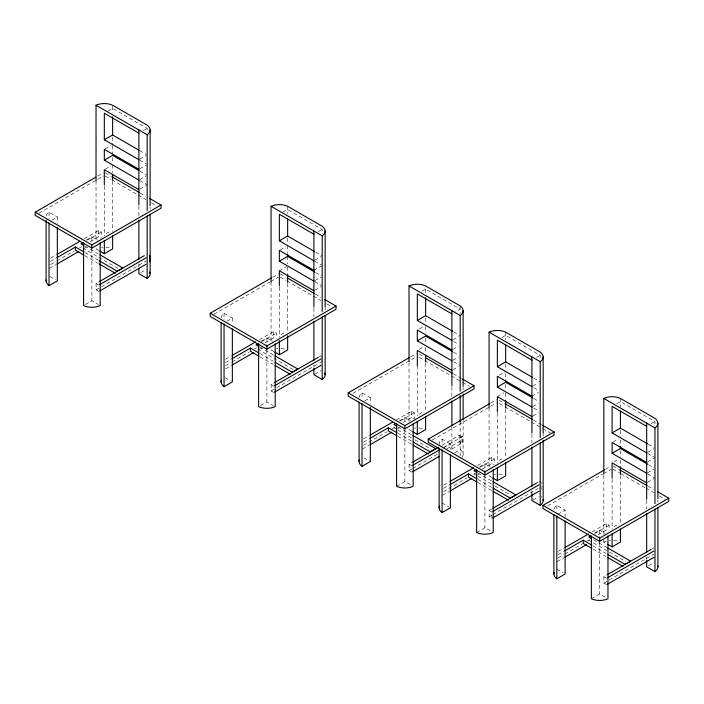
<?xml version="1.0" encoding="UTF-8"?>
<svg xmlns="http://www.w3.org/2000/svg" width="704" height="704" viewBox="0 0 704 704"><rect width="100%" height="100%" fill="white"/><g stroke="black" fill="none" stroke-linecap="round" stroke-linejoin="round"><path stroke-width="0.53" stroke-dasharray="3.52 2.64" d="M108.011 111.091L112.622 108.434L147.18 128.392L147.18 131.569M105.248 148.808L110.774 145.614M143.493 130.522L147.18 128.392M105.248 169.171L110.774 165.977M97.698 176.114L103.382 172.841M38.984 213.206L96.747 179.854M97.698 179.309L103.382 176.026M139.806 159.183L146.265 155.452M139.806 168.758L146.265 165.035M51.788 220.185L57.323 216.99L57.323 223.485M139.806 179.546L146.265 175.824M139.806 189.13L146.265 185.398M50.512 258.218L56.162 254.954M84.436 238.638L98.569 230.472L101.332 232.074L101.332 237.389M86.354 240.134L91.881 236.94L97.416 240.134M50.433 261.457L55.986 258.254M87.437 240.09L101.332 232.074M50.512 264.607L56.162 261.342M57.103 260.797L74.07 251.002M79.719 247.738L81.602 246.655M90.086 241.754L98.569 236.861L101.332 238.454M106.137 233.508L108.9 231.906M49.5 268.382L56.1 264.572M84.374 248.248L86.258 247.157M98.859 291.491L96.096 289.89L96.096 283.51L98.842 281.917M96.096 289.89L146.133 260.999M85.43 304.524L91.881 300.802L98.331 304.524M140.73 272.598L146.265 269.403M283.034 212.142L287.646 209.484L322.203 229.442L322.203 233.684M280.271 249.85L285.798 246.664M318.525 231.563L322.203 229.442M279.347 270.75L286.722 266.499M272.721 277.165L278.406 273.882M214.016 314.257L269.878 281.996M270.829 281.45L278.406 277.077M314.838 260.234L321.288 256.502M313.914 270.336L321.288 266.086M226.811 321.226L232.346 318.041L232.346 323.453M314.838 280.597L321.288 276.874M314.838 290.18L321.288 286.449M225.535 359.269L231.185 356.004M259.459 339.68L273.592 331.522L276.355 333.115L276.355 338.439M261.378 341.185L266.904 337.99L272.439 341.185M225.456 362.507L231.009 359.304M261.536 341.678L276.355 333.115M225.535 365.658L231.185 362.393M232.126 361.847L249.093 352.053M254.742 348.788L256.634 347.706M265.109 342.804L273.592 337.911L275.44 338.976M283.923 332.957L281.16 334.558L281.16 336.679M225.474 368.887L231.123 365.622M259.398 349.298L262.222 347.662M421.934 291.271L425.621 289.142L460.178 309.1L455.576 311.758M273.882 392.542L271.119 390.94L271.119 384.56L273.874 382.967M319.29 356.743L321.165 355.661L321.165 357.79M271.119 390.94L275.845 388.212M276.786 387.675L321.165 362.05L321.165 358.855M260.454 405.574L266.904 401.843L273.354 405.574M314.838 374.176L321.288 370.454M419.17 328.979L423.773 326.322M419.17 349.351L423.773 346.685M410.696 356.822L416.372 353.549M352.933 393.369L416.372 356.734M452.804 339.891L458.339 336.697M452.804 349.466L458.339 346.271M364.786 400.893L370.322 397.698L370.322 404.193M452.804 360.254L458.339 357.06M501.978 337.489L505.666 335.359L540.223 355.309L540.223 359.559M452.804 369.838L458.339 366.643M363.51 438.926L369.16 435.662M396.493 419.883L411.567 411.18L414.33 412.773L414.33 419.162L411.567 417.569L403.084 422.462M399.353 420.842L404.879 417.648L410.414 420.842M363.431 442.165L368.984 438.962M400.435 420.798L414.33 412.773M363.51 445.315L387.068 431.71M392.102 428.806L395.551 426.818M419.135 414.216L421.898 412.614L421.898 414.744M362.498 449.09L369.098 445.28M397.373 428.956L399.256 427.865M499.215 375.197L505.666 371.466M536.545 357.438L540.223 355.309M497.367 396.625L503.818 392.902M490.741 403.04L496.426 399.758M432.036 440.123L496.426 402.952M532.858 386.1L538.384 382.906M411.858 472.199L409.094 470.598L409.094 464.218L411.84 462.625M442.27 445.06L459.131 435.327L461.903 436.92L461.903 443.309L450.569 449.847M531.934 396.211L538.384 392.489M443.96 447.278L461.903 436.92M442.992 448.166L450.366 443.907L450.366 449.319M409.094 470.598L411.928 468.961M412.87 468.415L438.363 453.702M446.864 448.791L459.131 441.707L461.903 443.309M532.858 406.472L538.384 403.278M396.59 486.297L404.879 481.51L412.254 485.76M454.652 452.769L460.178 449.574A13.2 7.621 0 0 1 461.78 457.706M532.858 416.046L538.384 412.852M443.555 485.144L449.205 481.879M477.479 465.555L491.612 457.398L494.375 458.99L494.375 464.314M479.398 467.06L484.924 463.866L490.459 467.06M443.476 488.382L449.029 485.179M480.48 467.016L494.375 458.99M443.555 491.533L467.113 477.928M473.713 474.118L475.596 473.026M482.187 469.225L491.612 463.778L493.46 464.842M499.18 460.425L501.943 458.832M442.552 495.299L449.143 491.489M477.418 475.174L479.301 474.082M616.722 403.735L620.409 401.606L654.975 421.564L654.975 425.806M489.139 510.426L491.902 512.028L491.902 518.408L489.139 516.815L489.139 510.426L491.894 508.842M536.369 483.164L538.243 482.082M613.043 441.971L618.57 438.786M489.139 516.815L491.973 515.178M492.914 514.633L538.234 488.47M651.288 423.685L654.975 421.564M476.634 532.506L484.924 527.718L491.383 531.441M532.858 500.051L538.384 496.857M613.958 461.815L618.57 459.149M605.493 469.286L611.169 466.004M547.73 505.833L602.65 474.118M603.592 473.572L611.169 469.198M647.601 452.355L654.051 448.624M647.601 461.93L654.051 458.207M557.735 514.413L565.11 510.162L565.11 516.657M647.601 472.718L654.051 468.996M647.601 482.302L654.051 478.57M558.298 551.39L563.957 548.126M592.222 531.802L606.364 523.644L609.127 525.237L609.127 530.561M594.141 533.306L599.676 530.112L605.202 533.306M558.219 554.629L563.772 551.426M595.232 533.262L609.127 525.237M558.298 557.779L563.957 554.514M564.898 553.969L582.806 543.629M586.573 541.455L590.339 539.282M597.881 534.926L606.364 530.033L608.203 531.098M613.923 526.68L616.686 525.078M557.295 561.554L563.895 557.744M606.654 584.663L603.891 583.062L603.891 576.682L606.637 575.089M652.054 548.865L653.928 547.782M603.891 583.062L653.928 554.171M591.378 598.761L599.676 593.965L606.126 597.696M648.525 565.77L654.051 562.575M139.709 150.612L146.247 154.387M315.665 252.199L322.203 255.974M453.64 331.857L460.178 335.632M533.685 378.074L540.223 381.85M648.437 444.321L654.042 447.559M139.709 160.186L146.247 163.962M314.732 261.237L321.27 265.012M453.64 341.431L458.313 344.133M533.685 387.649L538.358 390.342M647.504 453.358L654.975 457.67M139.709 170.975L146.247 174.75M315.665 272.562L321.27 275.801M453.64 352.22L458.313 354.922M533.685 398.438L538.358 401.139M648.437 464.684L654.042 467.922M139.709 180.558L147.18 184.87M314.732 281.609L321.27 285.384M453.64 361.803L460.178 365.578M533.685 408.021L538.358 410.714M647.504 473.73L654.975 478.042M105.266 172.832L110.942 176.106M140.228 193.019L145.895 196.293M280.298 273.882L285.965 277.156M315.251 294.07L320.918 297.334M419.214 354.086L423.94 356.814M453.226 373.727L461.727 378.629M499.259 400.303L503.985 403.031M533.271 419.936L541.772 424.846M613.061 466.004L618.728 469.278M648.014 486.191L653.682 489.456M105.266 176.026L110.942 179.3M111.883 179.846L137.386 194.577M138.336 195.114L145.895 199.478M151.562 202.752L157.23 206.026M280.298 277.077L285.965 280.35M286.906 280.896L312.418 295.618M313.359 296.164L320.918 300.529M326.586 303.802L331.311 306.53M419.214 357.28L423.94 360.008M424.882 360.554L450.384 375.276M451.334 375.822L461.727 381.823M462.669 382.369L469.286 386.188M499.259 403.498L503.985 406.226M504.926 406.771L530.438 421.494M531.379 422.039L541.772 428.041M542.714 428.586L550.273 432.951M613.061 469.198L619.678 473.018M620.62 473.563L645.181 487.74M646.131 488.286L653.682 492.65M659.349 495.924L665.025 499.198M539.185 481.536L541.948 483.138L541.948 489.518L539.185 487.925M46.174 216.128A13.2 7.621 0 0 1 49.025 212.203L57.323 216.99M221.118 318.041A13.2 7.621 0 0 1 224.048 313.245L232.346 318.041M359.093 397.698A13.2 7.621 0 0 1 362.023 392.911L370.322 397.698M439.226 444.77A13.2 7.621 0 0 1 442.068 439.12L450.366 443.907M553.969 509.3A13.2 7.621 0 0 1 556.82 505.366L565.11 510.162M98.798 250.51L96.034 248.917A13.2 7.621 0 0 1 98.551 247.993M273.821 351.56L271.058 349.967A13.2 7.621 0 0 1 273.574 349.043M411.796 431.218L409.024 429.625A13.2 7.621 0 0 1 411.55 428.701M491.841 477.435L489.078 475.842A13.2 7.621 0 0 1 491.594 474.918M603.821 539.898L603.821 542.089L606.584 543.682M84.744 246.03L98.982 254.25M259.767 347.081L274.006 355.3M397.742 426.738L411.981 434.958M477.787 472.956L492.026 481.175M593.49 539.748L606.778 547.422M82.843 248.125L117.973 268.409M257.875 349.175L292.996 369.45M396.792 429.387L393.95 427.742L393.95 425.612M397.742 429.933L413.882 439.252M414.832 439.798L430.962 449.108M473.994 473.95L476.846 475.596M477.787 476.142L493.926 485.461M494.877 486.006L511.016 495.326M588.738 540.206L592.539 542.397M593.49 542.942L625.759 561.572M84.911 252.516L98.199 260.181M259.934 353.558L273.222 361.231M397.91 433.215L412.148 441.443M477.954 479.433L492.193 487.652M592.706 545.679L605.994 553.353M84.911 255.702L98.199 263.375M259.934 356.752L273.222 364.426M397.91 436.41L412.148 444.629M477.954 482.627L492.193 490.846M592.706 548.874L605.994 556.547M96.096 283.51L98.859 285.102M271.119 384.56L273.882 386.153M409.094 464.218L411.858 465.81M603.891 576.682L606.654 578.274M49.949 276.584L55.475 279.778M224.972 377.634L230.498 380.829M363.862 457.829L370.322 461.551M442.068 502.973L448.518 506.704M556.82 569.228L563.27 572.95M657.906 499.928L657.906 502.119M646.677 500.289L646.677 509.01M646.677 557.014L646.677 559.196M620.409 398.411L620.409 406.912M620.409 430.267L620.409 436.656M620.409 439.877L620.409 445.271M620.409 450.639L620.409 457.019M620.409 460.266L620.409 466.814M620.409 475.543L620.409 523.538M612.119 479.239L612.119 529.426M606.364 523.644L606.364 530.033M603.821 475.182L603.821 534.406M599.676 530.112L599.676 536.606M599.676 542.018L599.676 593.965M556.82 505.366L556.82 510.778M543.162 432.582L543.162 436.973M531.934 434.034L531.934 442.763M531.934 490.767L531.934 494.041M505.666 332.165L505.666 339.601M505.666 364.021L505.666 369.345M505.666 373.63L505.666 379.025M505.666 384.384L505.666 389.708M505.666 392.929L505.666 399.476M505.666 409.288L505.666 458.383M497.367 412.993L497.367 463.17M491.612 457.398L491.612 463.778M489.078 407.836L489.078 467.069M484.924 463.866L484.924 470.36M484.924 475.772L484.924 527.718M463.118 387.464L463.118 389.655M463.118 420.367L463.118 454.37M460.178 305.906L460.178 313.342M460.178 421.863L460.178 455.866M459.131 435.327L459.131 441.707M451.889 386.734L451.889 396.546M451.889 427.09L451.889 451.097M442.068 439.12L442.068 445.614M425.621 289.142L425.621 294.448M425.621 317.803L425.621 323.127M425.621 326.33L425.621 332.807M425.621 338.175L425.621 343.49M425.621 347.802L425.621 353.258M425.621 363.079L425.621 412.166M417.322 365.684L417.322 415.87M411.567 411.18L411.567 417.569M409.024 362.718L409.024 421.942M404.879 417.648L404.879 423.06M404.879 429.554L404.879 481.51M362.023 392.911L362.023 398.314M325.142 306.706L325.142 311.098M313.914 308.167L313.914 316.888M313.914 364.892L313.914 367.074M287.646 206.29L287.646 213.726M287.646 238.146L287.646 243.47M287.646 245.599L287.646 253.15M287.646 256.388L287.646 263.833M287.646 267.054L287.646 273.601M287.646 283.422L287.646 332.508M279.347 287.118L279.347 337.304M273.592 331.522L273.592 337.911M271.058 281.97L271.058 341.194M266.904 337.99L266.904 344.485M266.904 349.897L266.904 401.843M224.048 313.245L224.048 319.739M150.119 206.756L150.119 208.947M138.89 206.026L138.89 215.838M138.89 263.842L138.89 267.115M112.622 106.304L112.622 112.684M112.622 137.095L112.622 144.549M112.622 145.622L112.622 154.255M112.622 157.467L112.622 162.782M112.622 164.912L112.622 172.55M112.622 181.28L112.622 231.458M104.324 186.067L104.324 236.254M98.569 230.472L98.569 236.861M96.034 180.919L96.034 240.143M91.881 236.94L91.881 243.434M91.881 248.846L91.881 300.802M49.025 212.203L49.025 218.689M101.358 247.421A13.2 7.621 0 0 1 102.837 247.271M105.82 247.271A13.2 7.621 0 0 1 110.106 247.993M276.382 348.471A13.2 7.621 0 0 1 277.86 348.322M280.843 348.322A13.2 7.621 0 0 1 285.129 349.043M414.357 428.129A13.2 7.621 0 0 1 415.835 427.979M418.818 427.979A13.2 7.621 0 0 1 424.406 429.123M494.402 474.338A13.2 7.621 0 0 1 495.88 474.197M498.863 474.197A13.2 7.621 0 0 1 503.149 474.918M541.103 496.496A13.2 7.621 0 0 1 541.825 497.244M603.821 542.089A13.2 7.621 0 0 1 606.338 541.165M609.154 540.593A13.2 7.621 0 0 1 610.623 540.443M613.606 540.443A13.2 7.621 0 0 1 617.892 541.165M462.774 436.216L460.011 437.818L460.011 444.198L462.774 442.605L462.774 436.216"/><path stroke-width="1.06" d="M138.89 133.179L104.324 113.221L104.324 139.762L112.622 134.966L138.776 150.066M138.89 169.294L104.324 149.336L104.324 160.125L112.622 155.338L138.776 170.438M149.67 198.466L161.005 205.014L161.005 208.208L91.881 248.116L35.2 215.389L35.2 212.203L95.806 177.214M57.103 254.408L79.719 241.358M56.91 257.717L75.416 247.034L83.961 251.962M82.799 242.766L80.951 243.839L83.794 245.485M57.042 264.026L78.716 251.513M35.2 212.203L91.881 244.922L161.005 205.014M46.174 279.981A13.2 7.621 0 0 0 49.025 285.63L57.323 280.843L57.323 227.814M99.713 251.046L104.324 253.704L112.622 248.917L112.622 235.822M99.15 260.735L117.181 271.146L122.716 268.136M99.766 281.389L144.267 255.693M99.801 284.557L146.071 257.849M99.801 290.946L146.071 264.229M313.914 234.23L279.347 214.271L279.347 240.803L287.646 236.016L314.732 251.662M313.914 270.336L279.347 250.386L279.347 261.175L287.646 256.388L314.732 272.026M324.694 299.517L336.028 306.064L336.028 309.258L266.904 349.166L210.223 316.439L210.223 313.245L271.77 277.71M232.126 355.458L255.693 341.862M231.933 358.767L250.439 348.084L258.984 353.012M257.822 343.816L255.974 344.89L258.826 346.535M232.065 365.077L253.739 352.563M210.223 313.245L266.904 345.972L336.028 306.064M221.452 380.178A13.2 7.621 0 0 0 224.048 386.681L232.346 381.894L232.346 328.865M274.745 352.097L279.347 354.754L287.646 349.967L287.646 335.782M275.123 362.331L292.213 372.196L297.739 369.186M274.789 382.439L318.349 357.289M274.833 385.607L321.094 358.899M274.833 391.996L321.094 365.279M451.889 313.887L417.322 293.929L417.322 320.47L425.621 315.674L452.707 331.32M451.889 350.002L417.322 330.044L417.322 340.833L425.621 336.046L452.707 351.683M462.669 379.174L474.003 385.722L474.003 388.916L404.879 428.824L348.198 396.097L348.198 392.902L409.746 357.368M370.102 435.116L392.718 422.066M369.908 438.425L388.414 427.742L396.959 432.67M395.798 423.474L393.95 424.547L396.792 426.193M531.934 360.105L497.367 340.146L497.367 366.678L505.666 361.891L532.752 377.529M370.04 444.734L391.714 432.221M348.198 392.902L404.879 425.63L474.003 385.722M531.934 396.211L497.367 376.262L497.367 387.05L505.666 382.263L532.752 397.901M359.427 459.844A13.2 7.621 0 0 0 362.023 466.338L370.322 461.551L370.322 407.44M412.711 431.754L417.322 434.412L425.621 429.625L425.621 416.53M542.714 425.392L554.057 431.939L554.057 435.134L484.924 475.042L428.243 442.314L428.243 439.12L489.79 403.586M413.098 441.989L430.179 451.854L435.714 448.844M412.764 462.097L438.522 447.225M412.799 465.265L439.243 450.006M412.799 471.654L439.243 456.386M450.146 481.334L473.713 467.729M449.953 484.642L468.468 473.95L477.004 478.887M475.851 469.691L473.994 470.765L476.846 472.402M450.085 490.952L471.759 478.438M428.243 439.12L484.924 471.847L554.057 431.939M439.472 506.053A13.2 7.621 0 0 0 442.068 512.556L450.366 507.769L450.366 454.731M492.765 477.963L497.367 480.63L505.666 475.842L505.666 462.748M646.677 426.351L612.119 406.393L612.119 432.925L620.409 428.138L647.504 443.784M493.143 488.206L510.233 498.071L515.759 495.062M492.809 508.314L536.369 483.164M492.853 511.482L539.114 484.766M492.853 517.862L539.114 491.154M646.677 462.458L612.119 442.508L612.119 453.297L620.409 448.51L647.504 464.147M657.466 491.638L668.8 498.186L668.8 501.38L599.676 541.288L542.995 508.561L542.995 505.366L604.542 469.832M564.898 547.58L588.456 533.984M564.705 550.889L583.211 540.206L591.756 545.134M590.594 535.938L588.738 537.011L591.589 538.657M564.837 557.198L586.511 544.685M542.995 505.366L599.676 538.094L668.8 498.186M554.224 572.299A13.2 7.621 0 0 0 556.82 578.802L565.11 574.015L565.11 520.986M607.508 544.218L612.119 546.876L620.409 542.089L620.409 528.994M607.895 554.453L624.976 564.318L630.511 561.308M607.552 574.561L651.121 549.41M607.596 577.729L653.858 551.021M607.596 584.118L653.858 557.401M96.034 180.919L96.034 105.239L147.18 134.772L147.18 210.452M271.058 281.97L271.058 206.29L322.203 235.822L322.203 311.502M409.024 361.627L409.024 285.947L460.178 315.48L460.178 391.16M489.078 407.836L489.078 332.165L540.223 361.698L540.223 437.369M603.821 474.091L603.821 398.411L654.975 427.944L654.975 503.624M104.324 139.762L138.89 159.711M279.347 240.803L313.914 260.762M417.322 320.47L451.889 340.419M497.367 366.678L531.934 386.637M612.119 432.925L646.677 452.883M104.324 160.125L138.89 180.083M279.347 261.175L313.914 281.134M417.322 340.833L451.889 360.791M497.367 387.05L531.934 407M612.119 453.297L646.677 473.255M138.89 189.658L104.324 169.708L104.324 184.976M313.914 290.708L279.347 270.75L279.347 286.026M451.889 370.366L417.322 350.416L417.322 365.684M531.934 416.583L497.367 396.625L497.367 411.902M646.677 482.83L612.119 462.871L612.119 478.148M111.883 176.651L139.278 192.474M287.848 278.247L314.301 293.524M425.823 357.905L452.276 373.182M504.926 403.577L532.321 419.39M619.678 469.823L647.073 485.646M149.776 271.946A13.2 7.621 0 0 1 147.18 278.45L138.89 273.662L138.89 268.206M324.799 372.997A13.2 7.621 0 0 1 322.203 379.5L313.914 374.713L313.914 368.166M543.074 499.717A13.2 7.621 0 0 1 540.223 505.375L531.934 500.579L531.934 494.041M657.826 565.972A13.2 7.621 0 0 1 654.975 571.622L646.677 566.834L646.677 560.287M99.933 254.795L122.716 267.951M274.956 355.846L297.739 369.002M412.931 435.503L435.714 448.659M492.976 481.721L515.759 494.877M607.728 547.967L630.511 561.123M83.961 255.156L75.416 250.228L75.416 247.034M99.15 263.921L115.289 273.24M258.984 356.206L250.439 351.27L250.439 348.084M275.123 365.526L290.312 374.29M396.959 435.864L388.414 430.936L388.414 427.742M413.098 445.183L428.287 453.948M477.004 482.082L468.468 477.145L468.468 473.95M493.143 491.392L508.332 500.166M591.756 548.328L583.211 543.391L583.211 540.206M607.895 557.647L623.075 566.412M657.906 423.157L657.906 498.837M657.906 507.61L657.906 566.834M654.975 509.106L654.975 571.622M646.677 423.157L646.677 499.198M646.677 513.374L646.677 552.649M620.409 411.162L620.409 428.138M620.409 446.354L620.409 448.51M620.409 466.814L620.409 474.452M612.119 533.782L612.119 546.876M607.966 535.982L607.966 598.761A13.2 7.621 0 0 1 591.378 598.761L591.378 535.982M599.676 538.094L599.676 541.288M556.82 516.032L556.82 578.802M553.881 514.492L553.881 574.015M543.162 356.91L543.162 432.582M543.162 440.264L543.162 500.579M540.223 442.86L540.223 505.375M531.934 356.91L531.934 432.942M531.934 447.128L531.934 486.402M505.666 344.907L505.666 361.891M505.666 380.098L505.666 382.263M505.666 400.567L505.666 408.206M497.367 467.535L497.367 480.63M493.222 469.735L493.222 532.506A13.2 7.621 0 0 1 476.634 532.506L476.634 469.735M484.924 471.847L484.924 475.042M463.118 310.693L463.118 386.373M463.118 394.046L463.118 419.267M460.178 395.542L460.178 421.863M451.889 310.693L451.889 385.642M451.889 400.91L451.889 425.999M442.068 449.786L442.068 512.556M439.138 448.237L439.138 507.769M425.621 297.634L425.621 315.674M425.621 355.441L425.621 361.988M417.322 421.318L417.322 434.412M413.178 423.518L413.178 486.297A13.2 7.621 0 0 1 396.59 486.297L396.59 423.518M404.879 425.63L404.879 428.824M362.023 403.568L362.023 466.338M359.093 402.028L359.093 461.551M325.142 231.035L325.142 306.706M325.142 315.489L325.142 374.713M322.203 316.985L322.203 379.5M313.914 231.035L313.914 307.076M313.914 321.253L313.914 360.527M287.646 219.032L287.646 236.016M287.646 254.232L287.646 256.388M287.646 274.692L287.646 282.33M279.347 340.569L279.347 354.754M275.202 343.86L275.202 406.639A13.2 7.621 0 0 1 258.614 406.639L258.614 343.86M266.904 345.972L266.904 349.166M224.048 323.91L224.048 386.681M221.118 322.37L221.118 381.894M150.119 129.985L150.119 205.665M150.119 214.438L150.119 273.662M149.776 255.508L149.776 261.897M147.18 215.934L147.18 278.45M138.89 129.985L138.89 204.934M138.89 220.202L138.89 259.477M112.622 116.926L112.622 134.966M112.622 174.733L112.622 180.189M104.324 240.618L104.324 253.704M100.179 242.81L100.179 305.589A13.2 7.621 0 0 1 83.591 305.589L83.591 242.81M91.881 244.922L91.881 248.116M49.025 222.86L49.025 285.63M46.094 220.238L46.094 280.843M96.034 105.239A13.2 7.621 0 0 1 112.622 105.239L147.18 125.198A13.2 7.621 0 0 1 147.18 134.772M271.058 206.29A13.2 7.621 0 0 1 287.646 206.29L322.203 226.248A13.2 7.621 0 0 1 322.203 235.822M409.024 285.947A13.2 7.621 0 0 1 425.621 285.947L460.178 305.906A13.2 7.621 0 0 1 460.178 315.48M489.078 332.165A13.2 7.621 0 0 1 505.666 332.165L540.223 352.114A13.2 7.621 0 0 1 540.223 361.698M603.821 398.411A13.2 7.621 0 0 1 620.409 398.411L654.975 418.37A13.2 7.621 0 0 1 654.975 427.944"/></g></svg>
